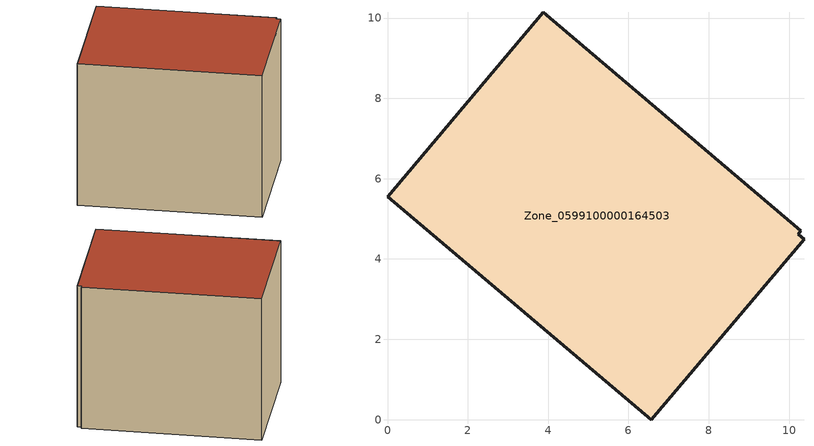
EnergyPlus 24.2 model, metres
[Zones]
Zone_0599100000164503
 floor ground (C_G): 0,5.55 3.88,10.14 10.29,4.71 10.22,4.62 10.37,4.5 6.57,0 z0.08
 wall outside (C_F): 3.88,10.14 0,5.55 6.57,0 10.37,4.5 10.22,4.62 10.29,4.71 3.88,10.14 z0.08:7.34
 roof outside (C_R): 6.57,0 10.37,4.5 10.22,4.62 10.29,4.71 3.88,10.14 0,5.55 z7.34
[BUILDING]
Pand.0599100000164503: North Axis=0; Terrain=City; Loads Convergence Tolerance Value=0.04; Temperature Convergence Tolerance Value=0.4; Solar Distribution=FullExterior; Maximum Number of Warmup Days=25; Minimum Number of Warmup Days=1
[Site:Location]
Rotterdam.The.Hague.AP_ZH_NLD Design_Conditions: Latitude=51.96; Longitude=4.45; Time Zone=1; Elevation=-4.5
[SITE:GROUNDTEMPERATURE:BUILDINGSURFACE]
18, 18, 18, 18, 18, 18, 18, 18, 18, 18, 18, 18
[MATERIAL] Thermal Absorptance=0.9; Solar Absorptance=0.7; Visible Absorptance=0.7
Name | Roughness | Thickness | Conductivity | Density | Specific Heat
G.TI.1946-1964 | MediumSmooth | 0.15 | 1 | 540 | 1210
F.TI.1946-1964 | Rough | 0.3 | 0.857143 | 1920 | 840
R.TI.1946-1964 | MediumRough | 0.2 | 0.277778 | 1500 | 1000
[CONSTRUCTION]
C_G: G.TI.1946-1964
C_F: F.TI.1946-1964
C_R: R.TI.1946-1964
[ZONE]
Zone_0599100000164503: Type=1; Multiplier=1; Ceiling Height=Autocalculate; Volume=Autocalculate; Floor Area=autocalculate; Part of Total Floor Area=Yes
[ZONEINFILTRATION:DESIGNFLOWRATE]
Infil_Zone_0599100000164503: Zone or ZoneList or Space or SpaceList=Zone_0599100000164503; Schedule=AlwaysOn; Design Flow Rate Calculation Method=Flow/Area; Flow Rate per Floor Area=0.003; Constant Term Coefficient=1; Temperature Term Coefficient=0; Velocity Term Coefficient=0; Velocity Squared Term Coefficient=0
[HVACTEMPLATE:ZONE:IDEALLOADSAIRSYSTEM]
Zone_0599100000164503: Maximum Heating Supply Air Temperature=50; Minimum Cooling Supply Air Temperature=13; Maximum Heating Supply Air Humidity Ratio=0.0156; Minimum Cooling Supply Air Humidity Ratio=0.0077; Heating Limit=NoLimit; Cooling Limit=NoLimit; Dehumidification Control Type=ConstantSensibleHeatRatio; Cooling Sensible Heat Ratio=0.7; Dehumidification Setpoint=60; Humidification Control Type=None; Humidification Setpoint=30; Outdoor Air Method=None; Outdoor Air Flow Rate per Person=0.00944; Outdoor Air Flow Rate per Zone Floor Area=0; Outdoor Air Flow Rate per Zone=0; Demand Controlled Ventilation Type=None; Outdoor Air Economizer Type=NoEconomizer; Heat Recovery Type=None; Sensible Heat Recovery Effectiveness=0.7; Latent Heat Recovery Effectiveness=0.65
[ZONECONTROL:THERMOSTAT]
ThermostatControl_Zone_0599100000164503: Zone or ZoneList=Zone_0599100000164503; Control Type Schedule=DualSetpointControlType; Control 1=Thermostat_Zone_0599100000164503; Temperature Difference Between Cutout And Setpoint=0
[THERMOSTATSETPOINT:DUALSETPOINT]
Thermostat_Zone_0599100000164503: Heating Setpoint Temperature Schedule=HeatingSetpoint_Zone_0599100000164503; Cooling Setpoint Temperature Schedule=CoolingSetpoint_Zone_0599100000164503
[SCHEDULE:COMPACT]
HeatingSetpoint_Zone_0599100000164503: Through: 12/31, For: AllDays, Until: 24:00, 21
CoolingSetpoint_Zone_0599100000164503: Through: 12/31, For: AllDays, Until: 24:00, 24
DualSetpointControlType: Through: 12/31, For: AllDays, Until: 24:00, 4
AlwaysOn: Through: 12/31, For: AllDays, Until: 24:00, 1
